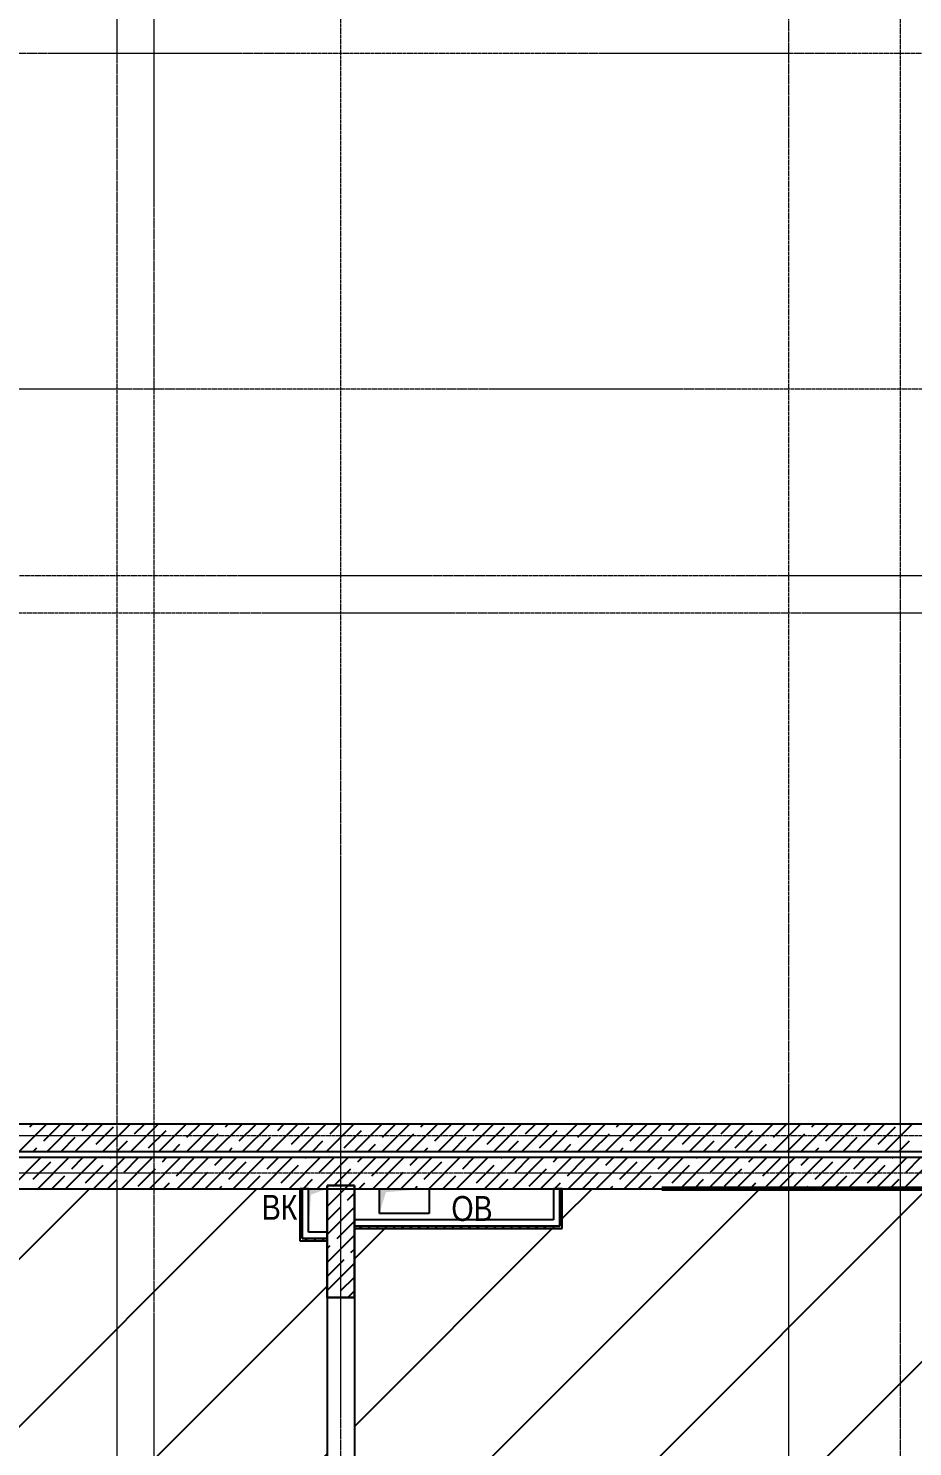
# Model space of a CAD drawing. Header units: millimetres. Extents: x 538266 to 1167394, y 114608 to 637157.
# Drawn here: x 1051723 to 1058831, y 558471 to 569869 of the extents above; entities that cross this region are included whole.
import ezdxf

# ---------------------------------------------------------------- set-up
doc = ezdxf.new("R2010")
doc.units = ezdxf.units.MM
doc.linetypes.add('CENTER2', pattern=[28.575, 19.05, -3.175, 3.175, -3.175])
doc.linetypes.add('HIDDEN2', pattern=[4.7625, 3.175, -1.5875])
for name, color, linetype, lineweight in [('0) шт стен 3 эт', 150, 'Continuous', 60), ('АР_Колонны', 70, 'Continuous', 30), ('АР_Стены ГКЛ', 1, 'Continuous', 15), ('АР_Стены ЖБ', 7, 'Continuous', 35), ('АР_Стены ПЕНОблок', 52, 'Continuous', 20), ('АР_Тонкая', 254, 'Continuous', 5), ('АР_Штриховка', 8, 'Continuous', 0), ('ВК_Шахты', 5, 'Continuous', 9), ('ДШ_КР', 130, 'Continuous', 35), ('ОВ_Отопление', 30, 'Continuous', 5)]:
    doc.layers.add(name, color=color, linetype=linetype, lineweight=lineweight)
doc.layers.add('РД_Витраж_вн', color=7, linetype='Continuous', true_color=0x148aff)
doc.layers.add('РД_Оси_100', color=7, linetype='Continuous', lineweight=0, true_color=0x525252)
doc.layers.add('РД_проем_инж перемыч_фахверк', color=7, linetype='Continuous', lineweight=18, true_color=0xff1f1f)
doc.layers.add('РД_Проем', color=230, linetype='Continuous', lineweight=0, plot=False)
doc.layers.add('ФВ-5', color=7, linetype='Continuous')
doc.styles.add('style1', font='ARIALN.TTF')
pattern_1 = [(45, (480135.397, 374055.493), (-33.6759605, 33.6759605), [])]

# ---------------------------------------------------------------- blocks, each defined once
blk = doc.blocks.new('СОШ_2200_АР_ОСИ_М100_28.05.24')
at = {"layer": 'РД_Оси_100', "color": 251, "linetype": 'CENTER2', "true_color": 0x636466}
blk.add_line((-5954.958, 72900), (95715.503, 72900), dxfattribs=at)
for points in [[(5849.555, 139938.679), (6000, 139538.679), (6000, -6194.559)], [(6300, -6195.83), (6300, 139538.679), (6450, 139938.679)], [(7800, -6155), (7800, 139938.679)], [(11400, 139938.679), (11400, -6155)], [(12000.12, -6155), (12300, -5755), (12300, 139538.679), (12000, 139938.679)], [(119910, 70200), (-5954.958, 70200)], [(95715.503, 68700), (-5454.958, 68700), (-5954.958, 68850)], [(78274.959, 68400), (-5454.958, 68400), (-5954.958, 68250)], [(29555, 64200), (-5454.958, 64200), (-5954.958, 64350)], [(29555, 63900), (-5454.958, 63900), (-5954.958, 63750)]]:
    blk.add_lwpolyline(points, dxfattribs=at)
blk = doc.blocks.new('3_этаж1')
at = {"layer": 'АР_Стены ГКЛ', "linetype": 'Continuous', "lineweight": 25, "true_color": 0x000000}
h = blk.add_hatch(dxfattribs=at)
h.set_pattern_fill('ANSI31', color=18, scale=15, style=0)
h.set_pattern_definition([(45, (480135.397, 374055.493), (-33.6759605, 33.6759605), [])])
h.paths.add_polyline_path([(691854, 560124), (691874, 560144), (691874, 560544), (691854, 560544)], flags=0)
h = blk.add_hatch(dxfattribs=at)
h.set_pattern_fill('ANSI31', color=18, scale=15, angle=-360, style=0)
h.set_pattern_definition([(45, (480135.397, 374055.493), (-33.6759605, 33.6759605), [])])
h.paths.add_polyline_path([(693964, 560544), (693944, 560544), (693944, 560244), (693964, 560224)], flags=0)
h = blk.add_hatch(dxfattribs=at)
h.set_pattern_fill('ANSI31', color=18, scale=15, style=0)
h.set_pattern_definition(pattern_1)
h.paths.add_polyline_path([(693964, 560224), (693944, 560244), (692294, 560244), (692294, 560224)], flags=0)
h = blk.add_hatch(dxfattribs=at)
h.set_pattern_fill('ANSI31', color=18, scale=15, angle=360, style=0)
h.set_pattern_definition(pattern_1)
h.paths.add_polyline_path([(692074, 560124), (692074, 560144), (691874, 560144), (691854, 560124)], flags=0)
at = {"layer": 'АР_Штриховка', "linetype": 'Continuous', "lineweight": 25, "true_color": 0x000000}
h = blk.add_hatch(dxfattribs=at)
h.set_pattern_fill('AR-CONC', color=18, angle=-315, style=0)
h.set_pattern_definition([(95, (480135.4, 374055.5), (140.09465, 117.55338), [19.05, -209.55]), (40, (480135.4, 374055.5), (-160.01845, 110.17673), [15.24, -167.64058]), (145.451445, (480147.07, 374065.29), (-19.9238, 227.7301), [16.19001, -178.09024]), (91.1842, (480099.48, 374091.41), (221.41024, 161.95341), [28.575, -314.325]), (141.63556, (480117.93, 374104.9), (-7.08662, 342.82676), [24.28502, -267.1356]), (36.18415, (480099.48, 374091.4), (-7.08662, 342.82676), [22.85997, -251.45973]), (66, (480126.42, 374100.4), (179.51998, 34.89515), [19.05, -209.55]), (11, (480126.42, 374100.4), (-86.53993, 173.94119), [15.24, -167.64]), (116.451445, (480141.38, 374103.3), (92.98005, 208.83634), [16.19001, -178.08994]), (82.5, (480135.4, 374055.49), (-57.605469, 61.973414), [0, -165.608, 0, -170.18, 0, -168.275]), (52.5, (480135.4, 374055.49), (-23.589727, 118.087), [0, -97.028, 0, -161.798, 0, -64.135]), (12.5, (480095.345, 374015.44), (99.927863, 91.826196), [0, -63.5, 0, -198.12, 0, -262.89]), (2.5, (480077.38, 373997.48), (86.763904, 122.722393), [0, -82.55, 0, -131.572, 0, -186.69])])
h.paths.add_polyline_path([(692284, 559670), (692084, 559670), (692084, 559669), (692284, 559669)], flags=0)
h.paths.add_polyline_path([(692284, 556769), (692084, 556769), (692084, 556369), (692284, 556369)], flags=0)
at = {"color": 18, "linetype": 'Continuous', "lineweight": 25, "true_color": 0x000000}
for p, q in [((691924, 560194), (691924, 560544)), ((691924, 560544), (692074, 560544)), ((691924, 560194), (691924, 560544)), ((691924, 560544), (692074, 560544)), ((692074, 560544), (692074, 560194)), ((692074, 560544), (692074, 560194)), ((692494, 560344), (692494, 560544)), ((692494, 560544), (692894, 560544)), ((692494, 560344), (692494, 560544)), ((692494, 560544), (692894, 560544)), ((692894, 560544), (692894, 560344)), ((692894, 560544), (692894, 560344)), ((692894, 560344), (692494, 560344)), ((692894, 560344), (692494, 560344)), ((692074, 560194), (691924, 560194)), ((692074, 560194), (691924, 560194))]:
    blk.add_line(p, q, dxfattribs=at)
for points in [[(691924, 560194), (691924, 560544), (691944, 560496), (692074, 560544)], [(691924, 560194), (691924, 560544), (691944, 560496), (692074, 560544)], [(692494, 560344), (692494, 560544), (692547, 560516), (692894, 560544)], [(692494, 560344), (692494, 560544), (692547, 560516), (692894, 560544)]]:
    blk.add_solid(points, dxfattribs=at)
at = {"layer": 'АР_Колонны', "color": 18, "linetype": 'HIDDEN2', "lineweight": 25, "true_color": 0x000000}
for p, q in [((692074, 560569), (692294, 560569)), ((692074, 559669), (692074, 560569)), ((692294, 560569), (692294, 559669)), ((692294, 559669), (692074, 559669))]:
    blk.add_line(p, q, dxfattribs=at)
at = {"layer": 'АР_Колонны', "color": 18, "linetype": 'Continuous', "lineweight": 25, "true_color": 0x000000}
for p, q in [((692294, 560569), (692074, 560569)), ((692074, 560569), (692074, 559669)), ((692294, 560569), (692074, 560569)), ((692074, 560569), (692074, 559669)), ((692294, 559669), (692294, 560569)), ((692294, 559669), (692294, 560569)), ((692074, 559669), (692294, 559669)), ((692074, 559669), (692294, 559669))]:
    blk.add_line(p, q, dxfattribs=at)
at = {"layer": 'АР_Стены ГКЛ', "color": 18, "linetype": 'Continuous', "lineweight": 25, "true_color": 0x000000}
for p, q in [((691874, 560544), (691854, 560544)), ((691854, 560544), (691854, 560124)), ((691924, 560544), (691874, 560544)), ((691874, 560544), (691874, 560144)), ((691874, 560144), (691874, 560544)), ((691924, 560194), (691924, 560544)), ((693944, 560544), (693894, 560544)), ((693894, 560544), (693894, 560294)), ((693944, 560244), (693944, 560544)), ((693964, 560544), (693944, 560544)), ((693944, 560544), (693944, 560244)), ((693964, 560224), (693964, 560544)), ((692074, 560194), (691924, 560194)), ((692074, 560144), (692074, 560194)), ((693894, 560294), (692294, 560294)), ((692294, 560294), (692294, 560244)), ((692294, 560244), (693944, 560244)), ((693944, 560244), (692294, 560244)), ((692294, 560244), (692294, 560224)), ((692294, 560224), (693964, 560224)), ((691854, 560124), (692074, 560124)), ((691874, 560144), (692074, 560144)), ((692074, 560144), (691874, 560144)), ((692074, 560124), (692074, 560144))]:
    blk.add_line(p, q, dxfattribs=at)
at = {"layer": 'АР_Стены ЖБ', "color": 18, "linetype": 'Continuous', "lineweight": 25, "true_color": 0x000000}
for p, q in [((696889, 561064), (684284, 561064)), ((684284, 560844), (697109, 560844)), ((697159, 560794), (684284, 560794)), ((684284, 560544), (697409, 560544)), ((692294, 560569), (692074, 560569)), ((692074, 560569), (692074, 559669)), ((692294, 559669), (692294, 560569)), ((692074, 559669), (692294, 559669))]:
    blk.add_line(p, q, dxfattribs=at)
at = {"layer": 'АР_Стены ПЕНОблок', "color": 18, "linetype": 'Continuous', "lineweight": 25, "true_color": 0x000000}
for p, q in [((692284, 559670), (692084, 559670)), ((692084, 559670), (692084, 559669)), ((692084, 559669), (692284, 559669)), ((692284, 559669), (692284, 559670))]:
    blk.add_line(p, q, dxfattribs=at)
at = {"layer": 'АР_Тонкая', "color": 18, "linetype": 'Continuous', "lineweight": 25, "true_color": 0x000000}
for p, q in [((692084, 559670), (692074, 559670)), ((692074, 559670), (692074, 559669)), ((692074, 559669), (692084, 559669)), ((692084, 559669), (692084, 559670)), ((692294, 559670), (692284, 559670)), ((692284, 559670), (692284, 559669)), ((692284, 559669), (692294, 559669)), ((692294, 559669), (692294, 559670))]:
    blk.add_line(p, q, dxfattribs=at)
at = {"layer": 'АР_Штриховка', "color": 18, "linetype": 'Continuous', "lineweight": 25, "true_color": 0x000000}
for p, q in [((689599, 560844), (689819, 561064)), ((689684, 561041), (689707, 561064)), ((689796, 560929), (689931, 561064)), ((689823, 560844), (690043, 561064)), ((690048, 560844), (690268, 561064)), ((690105, 561013), (690156, 561064)), ((690217, 560901), (690358, 561041)), ((690272, 560844), (690492, 561064)), ((690497, 560844), (690717, 561064)), ((690526, 560985), (690605, 561064)), ((690638, 560873), (690779, 561013)), ((690721, 560844), (690941, 561064)), ((690946, 560844), (691166, 561064)), ((690947, 560957), (691054, 561064)), ((691059, 560845), (691199, 560985)), ((691170, 560844), (691390, 561064)), ((691256, 561041), (691278, 561064)), ((691368, 560929), (691503, 561064)), ((691395, 560844), (691615, 561064)), ((691619, 560844), (691839, 561064)), ((691677, 561013), (691727, 561064)), ((691789, 560901), (691929, 561041)), ((691844, 560844), (692064, 561064)), ((692068, 560844), (692288, 561064)), ((692098, 560985), (692176, 561064)), ((692210, 560873), (692350, 561013)), ((692293, 560844), (692513, 561064)), ((692517, 560844), (692737, 561064)), ((692518, 560957), (692625, 561064)), ((692631, 560845), (692771, 560985)), ((692742, 560844), (692962, 561064)), ((692827, 561041), (692850, 561064)), ((692939, 560929), (693074, 561064)), ((692966, 560844), (693186, 561064)), ((693191, 560844), (693411, 561064)), ((693248, 561013), (693299, 561064)), ((693360, 560901), (693501, 561041)), ((693415, 560844), (693635, 561064)), ((693640, 560844), (693860, 561064)), ((693669, 560985), (693748, 561064)), ((693781, 560873), (693922, 561013)), ((693864, 560844), (694084, 561064)), ((694089, 560844), (694309, 561064)), ((694090, 560957), (694197, 561064)), ((694202, 560845), (694343, 560985)), ((694313, 560844), (694533, 561064)), ((694399, 561041), (694421, 561064)), ((694511, 560929), (694646, 561064)), ((694538, 560844), (694758, 561064)), ((694762, 560844), (694982, 561064)), ((694820, 561013), (694870, 561064)), ((694932, 560901), (695072, 561041)), ((694987, 560844), (695207, 561064)), ((695211, 560844), (695431, 561064)), ((695241, 560985), (695319, 561064)), ((695353, 560873), (695493, 561013)), ((695436, 560844), (695656, 561064)), ((695660, 560844), (695880, 561064)), ((695662, 560957), (695768, 561064)), ((695774, 560845), (695914, 560985)), ((695885, 560844), (696105, 561064)), ((695970, 561041), (695993, 561064)), ((696082, 560929), (696217, 561064)), ((696109, 560844), (696329, 561064)), ((696334, 560844), (696554, 561064)), ((696391, 561013), (696442, 561064)), ((696503, 560901), (696644, 561041)), ((696558, 560844), (696778, 561064)), ((689711, 560844), (689740, 560873)), ((689936, 560844), (690049, 560957)), ((690385, 560844), (690470, 560929)), ((690834, 560844), (690891, 560901)), ((691283, 560844), (691312, 560873)), ((691507, 560844), (691620, 560957)), ((691956, 560844), (692041, 560929)), ((692405, 560844), (692462, 560901)), ((692854, 560844), (692883, 560873)), ((693079, 560844), (693192, 560957)), ((693528, 560844), (693613, 560929)), ((693977, 560844), (694034, 560901)), ((694426, 560844), (694455, 560873)), ((694650, 560844), (694764, 560957)), ((695099, 560844), (695184, 560929)), ((695548, 560844), (695605, 560901)), ((695997, 560844), (696026, 560873)), ((696222, 560844), (696335, 560957)), ((696671, 560844), (696756, 560929)), ((689523, 560544), (689773, 560794)), ((689712, 560620), (689852, 560761)), ((689748, 560544), (689998, 560794)), ((689972, 560544), (690222, 560794)), ((690021, 560705), (690110, 560794)), ((690160, 560844), (690161, 560845)), ((690197, 560544), (690447, 560794)), ((690330, 560789), (690335, 560794)), ((690421, 560544), (690671, 560794)), ((690442, 560676), (690559, 560794)), ((690646, 560544), (690896, 560794)), ((690750, 560761), (690784, 560794)), ((690863, 560648), (691003, 560789)), ((690870, 560544), (691120, 560794)), ((691095, 560544), (691345, 560794)), ((691171, 560733), (691233, 560794)), ((691284, 560620), (691424, 560761)), ((691319, 560544), (691569, 560794)), ((691544, 560544), (691794, 560794)), ((691592, 560705), (691682, 560794)), ((691732, 560844), (691733, 560845)), ((691768, 560544), (692018, 560794)), ((691901, 560789), (691906, 560794)), ((691993, 560544), (692243, 560794)), ((692013, 560676), (692131, 560794)), ((692217, 560544), (692467, 560794)), ((692322, 560761), (692355, 560794)), ((692434, 560648), (692575, 560789)), ((692442, 560544), (692692, 560794)), ((692666, 560544), (692916, 560794)), ((692743, 560733), (692804, 560794)), ((692855, 560620), (692996, 560761)), ((692891, 560544), (693141, 560794)), ((693115, 560544), (693365, 560794)), ((693164, 560705), (693253, 560794)), ((693303, 560844), (693304, 560845)), ((693340, 560544), (693590, 560794)), ((693473, 560789), (693478, 560794)), ((693564, 560544), (693814, 560794)), ((693585, 560676), (693702, 560794)), ((693789, 560544), (694039, 560794)), ((693894, 560761), (693927, 560794)), ((694006, 560648), (694146, 560789)), ((694013, 560544), (694263, 560794)), ((694238, 560544), (694488, 560794)), ((694315, 560733), (694376, 560794)), ((694427, 560620), (694567, 560761)), ((694462, 560544), (694712, 560794)), ((694687, 560544), (694937, 560794)), ((694735, 560705), (694825, 560794)), ((694875, 560844), (694876, 560845)), ((694911, 560544), (695161, 560794)), ((695044, 560789), (695049, 560794)), ((695136, 560544), (695386, 560794)), ((695156, 560676), (695274, 560794)), ((695360, 560544), (695610, 560794)), ((695465, 560761), (695498, 560794)), ((695577, 560648), (695718, 560789)), ((695585, 560544), (695835, 560794)), ((695809, 560544), (696059, 560794)), ((695886, 560733), (695947, 560794)), ((695998, 560620), (696139, 560761)), ((696034, 560544), (696284, 560794)), ((696258, 560544), (696508, 560794)), ((696307, 560705), (696396, 560794)), ((696446, 560844), (696447, 560845)), ((696483, 560544), (696733, 560794)), ((696616, 560789), (696621, 560794)), ((696708, 560544), (696958, 560794)), ((696728, 560676), (696845, 560794)), ((689860, 560544), (689965, 560648)), ((690133, 560592), (690273, 560733)), ((690554, 560564), (690694, 560705)), ((690983, 560544), (691115, 560676)), ((691432, 560544), (691536, 560648)), ((691705, 560592), (691845, 560733)), ((692126, 560564), (692266, 560705)), ((692554, 560544), (692687, 560676)), ((693003, 560544), (693108, 560648)), ((693276, 560592), (693416, 560733)), ((693697, 560564), (693837, 560705)), ((694126, 560544), (694258, 560676)), ((694575, 560544), (694679, 560648)), ((694848, 560592), (694988, 560733)), ((695269, 560564), (695409, 560705)), ((695697, 560544), (695830, 560676)), ((696146, 560544), (696251, 560648)), ((696419, 560592), (696560, 560733)), ((690309, 560544), (690386, 560620)), ((690758, 560544), (690807, 560592)), ((691207, 560544), (691228, 560564)), ((691881, 560544), (691957, 560620)), ((692074, 560400), (692242, 560569)), ((692126, 560564), (692130, 560569)), ((692330, 560544), (692378, 560592)), ((692779, 560544), (692799, 560564)), ((693452, 560544), (693529, 560620)), ((693901, 560544), (693950, 560592)), ((694350, 560544), (694371, 560564)), ((695024, 560544), (695100, 560620)), ((695473, 560544), (695521, 560592)), ((695922, 560544), (695942, 560564)), ((696595, 560544), (696672, 560620)), ((692238, 560452), (692294, 560508)), ((692074, 560288), (692182, 560396)), ((692074, 560175), (692294, 560395)), ((692154, 560143), (692294, 560283)), ((692074, 559951), (692294, 560171)), ((692074, 560063), (692098, 560087)), ((692074, 559839), (692210, 559975)), ((692266, 560031), (692294, 560059)), ((692074, 559726), (692294, 559946)), ((692182, 559722), (692294, 559834)), ((692240, 559669), (692294, 559722))]:
    blk.add_line(p, q, dxfattribs=at)
at = {"layer": 'ДШ_КР', "color": 18, "lineweight": 25, "true_color": 0x000000}
for p, q in [((684384, 560844), (697109, 560844)), ((697159, 560794), (684384, 560794))]:
    blk.add_line(p, q, dxfattribs=at)
at = {"layer": 'ОВ_Отопление', "color": 18, "lineweight": 25, "true_color": 0x000000}
for p, q in [((692294, 560544), (693894, 560544)), ((692294, 560294), (692294, 560544)), ((693894, 560544), (693894, 560294)), ((693894, 560294), (692294, 560294))]:
    blk.add_line(p, q, dxfattribs=at)
at = {"layer": 'РД_Витраж_вн', "color": 18, "linetype": 'Continuous', "lineweight": 25, "true_color": 0x000000}
for p, q in [((692074, 559669), (692074, 556769)), ((692294, 559669), (692294, 556769))]:
    blk.add_line(p, q, dxfattribs=at)
at = {"layer": 'РД_Проем', "color": 18, "linetype": 'Continuous', "lineweight": 25, "true_color": 0x000000}
for p, q in [((692074, 559669), (692074, 556769)), ((692294, 559669), (692294, 556769))]:
    blk.add_line(p, q, dxfattribs=at)
at = {"layer": 'РД_проем_инж перемыч_фахверк', "color": 18, "linetype": 'Continuous', "lineweight": 25, "true_color": 0x000000}
for p, q in [((692074, 559669), (692074, 556769)), ((692294, 559669), (692294, 556769))]:
    blk.add_line(p, q, dxfattribs=at)
at = {"layer": 'ВК_Шахты', "color": 18, "lineweight": 25, "true_color": 0x000000, "style": 'style1'}
blk.add_text('ВК', height=200, dxfattribs=at).set_placement((691549, 560294))
at = {"layer": 'ОВ_Отопление', "color": 18, "lineweight": 25, "true_color": 0x000000, "style": 'style1'}
blk.add_text('ОВ', height=200, dxfattribs=at).set_placement((693073, 560285))

msp = doc.modelspace()

# ---------------------------------------------------------------- hatches: boundary and pattern name
at = {"layer": 'ФВ-5'}
h = msp.add_hatch(dxfattribs=at)
h.set_pattern_fill('ANSI31', color=3, scale=300)
h.paths.add_polyline_path([(1091869, 587369), (1091834, 587369), (1091834, 587419), (1090314, 587419), (1090314, 587419), (1090314, 587419), (1086284, 587419), (1085784, 587419), (1085504, 587419), (1081754, 587418), (1081751, 587418), (1080284, 587419), (1079784, 587419), (1079784, 587569), (1075034, 587569), (1075034, 587569), (1074834, 587569), (1070834, 587569), (1070834, 587319), (1070334, 587319), (1070334, 587319), (1070491, 587319), (1070834, 587662), (1070834, 587769), (1070828, 587769), (1070834, 587774), (1070834, 587819), (1070766, 587819), (1070334, 587386), (1070334, 587319), (1070378, 587319), (1070378, 587319), (1070334, 587319), (1070334, 587769), (1064991, 587769), (1064984, 587761), (1064984, 587537), (1064984, 587537), (1064984, 587319), (1064484, 587319), (1064484, 587569), (1059291, 587569), (1059284, 587562), (1059284, 587319), (1058784, 587319), (1058784, 587569), (1052984, 587569), (1052984, 587319), (1052984, 587319), (1052484, 587319), (1052484, 587569), (1052284, 587569), (1052284, 587569), (1051180, 587569), (1050734, 587569), (1048404, 587569), (1048404, 587249), (1046834, 587249), (1046834, 585469), (1052534, 585469), (1052534, 585469), (1052934, 585469), (1058834, 585469), (1058834, 585469), (1059234, 585469), (1059234, 585069), (1059134, 585069), (1059134, 583829), (1059134, 579349), (1059134, 579169), (1059234, 579169), (1059234, 578769), (1058934, 578769), (1058934, 573169), (1059134, 573169), (1059234, 573169), (1059234, 572769), (1059134, 572769), (1059134, 567514), (1060054, 567514), (1060054, 567394), (1060054, 567049), (1060054, 565744), (1060545, 565744), (1060545, 565760), (1060964, 565760), (1063219, 565757), (1063219, 565786), (1063638, 565786), (1063638, 565744), (1064534, 565744), (1064534, 565744), (1064934, 565744), (1064934, 565744), (1070434, 565744), (1070434, 565744), (1070834, 565744), (1073834, 565744), (1073834, 565844), (1073934, 565844), (1073934, 568249), (1071614, 568249), (1071614, 570169), (1071614, 573589), (1073214, 573589), (1073214, 575469), (1073214, 577189), (1073934, 577189), (1073934, 579719), (1073834, 579719), (1073834, 580219), (1073934, 580219), (1073934, 581664), (1074134, 581664), (1074134, 580219), (1074234, 580219), (1074234, 580969), (1075894, 580969), (1075894, 580369), (1090174, 580369), (1090174, 580969), (1091834, 580969), (1091834, 580219), (1091924, 580219), (1091924, 583769), (1091834, 583769), (1091834, 583969), (1088484, 583969), (1087785, 583969, -0.384338), (1088054, 583670, -1), (1087454, 583670, -0.384338), (1087724, 583969), (1086884, 583969), (1086284, 583969), (1086284, 583719), (1085954, 583719), (1085954, 581499), (1085034, 581499), (1082160, 581484, -0.414214), (1082460, 581184, -1), (1081860, 581184, -0.414214), (1082160, 581484), (1081034, 581499), (1080114, 581499), (1080114, 582419), (1080114, 583519), (1080114, 583719), (1079784, 583719), (1079784, 583969), (1076654, 583969), (1076654, 583249), (1074134, 583249), (1074134, 583194), (1073934, 583194), (1073934, 583769), (1073834, 583769), (1070834, 583769), (1070434, 583769), (1070434, 583889), (1069154, 583889), (1066945, 583889), (1064934, 583889), (1064934, 583769), (1064534, 583769), (1064534, 580169), (1064934, 580169), (1064934, 579769), (1064534, 579769), (1064534, 580169), (1064534, 583769), (1064534, 583769), (1060605, 583769), (1060605, 583919), (1064534, 583919), (1064534, 584169), (1064934, 584169), (1070434, 584169), (1070434, 584169), (1070834, 584169), (1070834, 583919), (1073706, 583919), (1073826, 583919), (1073831, 583924), (1073834, 584169), (1074234, 584169), (1076534, 584169), (1079784, 584169), (1079784, 584219), (1080284, 584219), (1080284, 584169), (1085784, 584169), (1085784, 584219), (1086284, 584219), (1086284, 584169), (1086884, 584169), (1088484, 584169), (1091834, 584169), (1091924, 584169)])
h.paths.add_polyline_path([(1060054, 582649), (1059059, 582649), (1059059, 585428), (1060054, 585428)], flags=16)
h.paths.add_polyline_path([(1060054, 573909), (1059134, 573909), (1059134, 575049), (1060054, 575049)], flags=16)
h.paths.add_polyline_path([(1066054, 582749), (1070834, 582749), (1070834, 583889), (1066054, 583889)], flags=16)
h.paths.add_polyline_path([(1064534, 583769), (1066054, 583769), (1066054, 581649), (1064534, 581649)], flags=17)
h = msp.add_hatch(dxfattribs=at)
h.set_pattern_fill('ANSI31', color=3, scale=300, style=0)
h.paths.add_polyline_path([(1066414, 561769), (1066414, 562669), (1066424, 564149), (1063154, 564149), (1063154, 565044), (1063154, 565294), (1061154, 565294), (1061154, 565044), (1060379, 565044), (1060379, 562214), (1060379, 561554), (1060379, 560766), (1060379, 560714), (1060379, 560544), (1059459, 560544), (1056814, 560544), (1056014, 560544), (1056014, 560224), (1054344, 560224), (1054344, 559669), (1054344, 556769), (1054344, 556369), (1054344, 555469), (1054344, 551969), (1054344, 550769), (1054344, 550768), (1054344, 550769), (1054344, 550769), (1054344, 550469), (1054344, 547596), (1054354, 547596), (1054354, 547069), (1054344, 547069), (1054344, 546169), (1054344, 542669), (1054344, 541469), (1054344, 541169), (1054344, 538269), (1054344, 537769), (1054344, 536869), (1054344, 536289), (1054864, 536289), (1054864, 535875), (1055283, 535875), (1055283, 535659), (1055404, 535659), (1057250, 535659), (1057250, 535459), (1057814, 535459), (1058054, 535459), (1058054, 535459), (1058174, 535459), (1058224, 535459), (1058624, 535459), (1058624, 535659), (1058224, 535659), (1058104, 535659), (1058104, 536289), (1058104, 537539), (1058624, 537539), (1058624, 539069), (1058624, 540269), (1058624, 540569), (1058624, 543469), (1058624, 544069), (1058624, 544969), (1058624, 546909), (1058624, 546969), (1058624, 548502), (1058624, 549419), (1058624, 550519), (1058624, 550639), (1058624, 550919), (1058624, 552028), (1058624, 552299), (1058624, 552539), (1058624, 552793), (1058404, 552793), (1058404, 553083), (1058624, 553083), (1058624, 553219), (1058624, 554328), (1058624, 555220), (1058624, 556319), (1058624, 556539), (1058624, 557489), (1058624, 557859), (1058634, 558079), (1059834, 558079), (1066395, 558079), (1066414, 558097), (1066414, 558369)])
h.paths.add_polyline_path([(1062760, 561989), (1063310, 561989, -1), (1063310, 561389), (1062760, 561389, -1)], flags=16)
h.paths.add_polyline_path([(1061841, 564865, -1), (1062441, 564865, -1)], flags=16)
h.paths.add_polyline_path([(1056310, 546849), (1056310, 546449), (1055310, 546449), (1055310, 546849)], flags=16)
h.paths.add_polyline_path([(1057944, 535875), (1057944, 535659), (1057524, 535659), (1057230, 535661), (1057524, 535661), (1057524, 535875)], flags=16)
h.paths.add_polyline_path([(1061985, 561111), (1064066, 561111), (1064066, 561303), (1061985, 561303)], flags=24)
h.paths.add_polyline_path([(1062444, 561421), (1063626, 561421), (1063626, 561957), (1062444, 561957)], flags=24)
h.paths.add_polyline_path([(1061636, 564639), (1062646, 564639), (1062646, 565091), (1061636, 565091)], flags=24)
h.paths.add_polyline_path([(1065926, 558142), (1066190, 558142), (1066190, 558525), (1065926, 558525)], flags=24)
h.paths.add_polyline_path([(1055071, 560230), (1055506, 560230), (1055506, 560541), (1055071, 560541)], flags=25)
h = msp.add_hatch(dxfattribs=at)
h.set_pattern_fill('ANSI31', color=3, scale=300, style=0)
h.paths.add_polyline_path([(1054124, 555469), (1054124, 556369), (1054124, 556769), (1054124, 559669), (1054124, 559670), (1054124, 560124), (1053904, 560124), (1053904, 560544), (1046554, 560544), (1046554, 559677), (1046558, 556369), (1046554, 556369), (1046554, 555469), (1046558, 551936), (1046554, 551932), (1046554, 551469), (1052004, 551469), (1052004, 551889), (1054124, 551889), (1054124, 551969)])
h.paths.add_polyline_path([(1049312, 555335), (1048762, 555335, -1), (1048762, 555935), (1049312, 555935, -1)], flags=16)
h.paths.add_polyline_path([(1053467, 557577, -1), (1054067, 557577, -1)], flags=16)
h.paths.add_polyline_path([(1048446, 555367), (1049629, 555367), (1049629, 555903), (1048446, 555903)], flags=24)
h.paths.add_polyline_path([(1054062, 556860), (1054062, 558294), (1053472, 558294), (1053472, 556860)], flags=24)
h.paths.add_polyline_path([(1053549, 560244), (1053935, 560244), (1053935, 560545), (1053549, 560545)], flags=9)

# ---------------------------------------------------------------- linework, layer by layer
at = {"layer": '0) шт стен 3 эт', "color": 2}
msp.add_lwpolyline([(1060252, 560544), (1056814, 560544)], dxfattribs=at)

# ---------------------------------------------------------------- block references
at = {"layer": '0) шт стен 3 эт', "color": 5, "lineweight": 25}
msp.add_blockref('3_этаж1', (362050, 0), dxfattribs=at)
at = {"layer": 'РД_Оси_100', "lineweight": 25}
msp.add_blockref('СОШ_2200_АР_ОСИ_М100_28.05.24', (1046434, 496769), dxfattribs=at)

doc.saveas('drawing.dxf')
